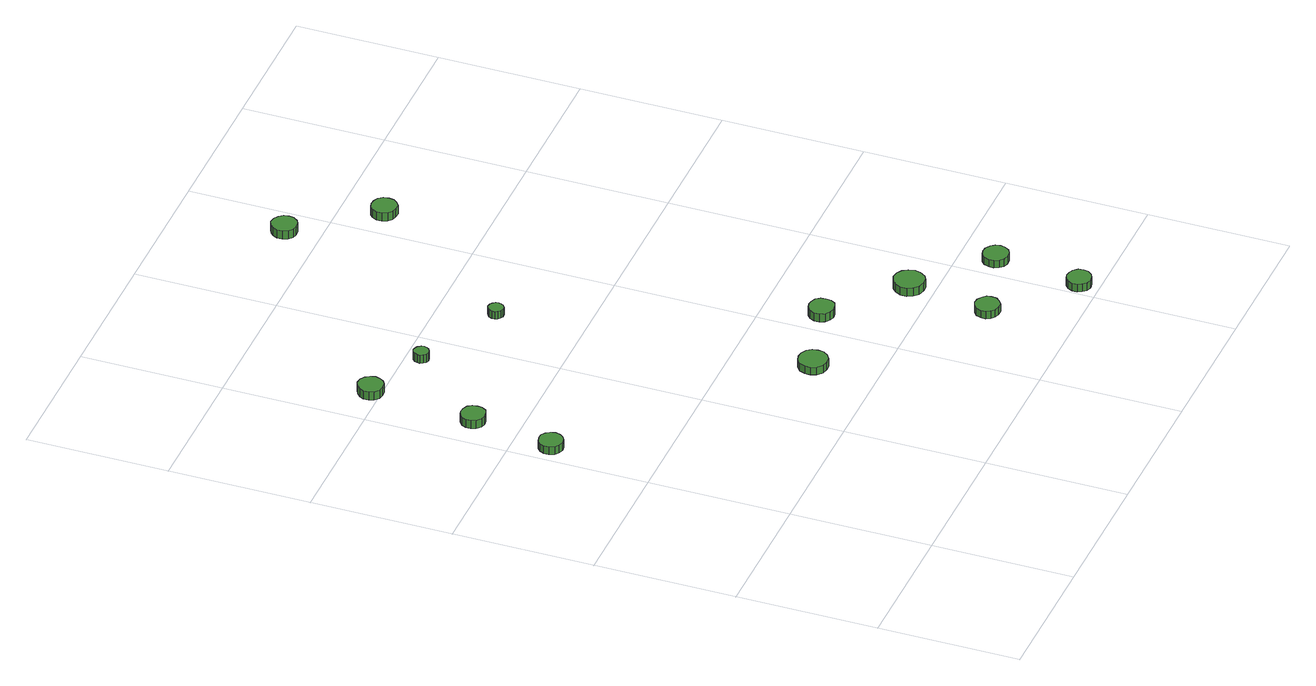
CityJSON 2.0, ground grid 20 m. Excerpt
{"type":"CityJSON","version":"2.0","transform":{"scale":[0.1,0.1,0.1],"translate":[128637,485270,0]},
"CityObjects":{
"tree1":{"type":"SolitaryVegetationObject","attributes":{"function":"something"},"geometry":[{"type":"MultiSurface","lod":"1","boundaries":[[[0,1,2,3,4,5,6,7,8,9,10,11,12,13,14]],[[15,16,17,18,19,20,21,22,23,24,25,26,27,28,29]],[[0,29,28,1]],[[1,28,27,2]],[[2,27,26,3]],[[3,26,25,4]],[[4,25,24,5]],[[5,24,23,6]],[[6,23,22,7]],[[7,22,21,8]],[[8,21,20,9]],[[9,20,19,10]],[[10,19,18,11]],[[11,18,17,12]],[[12,17,16,13]],[[13,16,15,14]],[[14,15,29,0]]]}]},
"tree2":{"type":"SolitaryVegetationObject","attributes":{"function":"something"},"geometry":[{"type":"MultiSurface","lod":"1","boundaries":[[[30,31,32,33,34,35,36,37,38,39,40,41,42,43,44]],[[45,46,47,48,49,50,51,52,53,54,55,56,57,58,59]],[[30,59,58,31]],[[31,58,57,32]],[[32,57,56,33]],[[33,56,55,34]],[[34,55,54,35]],[[35,54,53,36]],[[36,53,52,37]],[[37,52,51,38]],[[38,51,50,39]],[[39,50,49,40]],[[40,49,48,41]],[[41,48,47,42]],[[42,47,46,43]],[[43,46,45,44]],[[44,45,59,30]]]}]},
"tree3":{"type":"SolitaryVegetationObject","attributes":{"function":"something"},"geometry":[{"type":"MultiSurface","lod":"1","boundaries":[[[60,61,62,63,64,65,66,67,68,69,70,71,72,73,74]],[[75,76,77,78,79,80,81,82,83,84,85,86,87,88,89]],[[60,89,88,61]],[[61,88,87,62]],[[62,87,86,63]],[[63,86,85,64]],[[64,85,84,65]],[[65,84,83,66]],[[66,83,82,67]],[[67,82,81,68]],[[68,81,80,69]],[[69,80,79,70]],[[70,79,78,71]],[[71,78,77,72]],[[72,77,76,73]],[[73,76,75,74]],[[74,75,89,60]]]}]},
"tree4":{"type":"SolitaryVegetationObject","attributes":{"function":"something"},"geometry":[{"type":"MultiSurface","lod":"1","boundaries":[[[90,91,92,93,94,95,96,97,98,99,100,101,102,103,104]],[[105,106,107,108,109,110,111,112,113,114,115,116,117,118,119]],[[90,119,118,91]],[[91,118,117,92]],[[92,117,116,93]],[[93,116,115,94]],[[94,115,114,95]],[[95,114,113,96]],[[96,113,112,97]],[[97,112,111,98]],[[98,111,110,99]],[[99,110,109,100]],[[100,109,108,101]],[[101,108,107,102]],[[102,107,106,103]],[[103,106,105,104]],[[104,105,119,90]]]}]},
"tree5":{"type":"SolitaryVegetationObject","attributes":{"function":"something"},"geometry":[{"type":"MultiSurface","lod":"1","boundaries":[[[120,121,122,123,124,125,126,127,128,129,130,131,132,133,134]],[[135,136,137,138,139,140,141,142,143,144,145,146,147,148,149]],[[120,149,148,121]],[[121,148,147,122]],[[122,147,146,123]],[[123,146,145,124]],[[124,145,144,125]],[[125,144,143,126]],[[126,143,142,127]],[[127,142,141,128]],[[128,141,140,129]],[[129,140,139,130]],[[130,139,138,131]],[[131,138,137,132]],[[132,137,136,133]],[[133,136,135,134]],[[134,135,149,120]]]}]},
"tree6":{"type":"SolitaryVegetationObject","attributes":{"function":"something"},"geometry":[{"type":"MultiSurface","lod":"1","boundaries":[[[150,151,152,153,154,155,156,157,158,159,160,161,162,163,164]],[[165,166,167,168,169,170,171,172,173,174,175,176,177,178,179]],[[150,179,178,151]],[[151,178,177,152]],[[152,177,176,153]],[[153,176,175,154]],[[154,175,174,155]],[[155,174,173,156]],[[156,173,172,157]],[[157,172,171,158]],[[158,171,170,159]],[[159,170,169,160]],[[160,169,168,161]],[[161,168,167,162]],[[162,167,166,163]],[[163,166,165,164]],[[164,165,179,150]]]}]},
"tree7":{"type":"SolitaryVegetationObject","attributes":{"function":"something"},"geometry":[{"type":"MultiSurface","lod":"1","boundaries":[[[180,181,182,183,184,185,186,187,188,189,190,191,192,193,194]],[[195,196,197,198,199,200,201,202,203,204,205,206,207,208,209]],[[180,209,208,181]],[[181,208,207,182]],[[182,207,206,183]],[[183,206,205,184]],[[184,205,204,185]],[[185,204,203,186]],[[186,203,202,187]],[[187,202,201,188]],[[188,201,200,189]],[[189,200,199,190]],[[190,199,198,191]],[[191,198,197,192]],[[192,197,196,193]],[[193,196,195,194]],[[194,195,209,180]]]}]},
"tree8":{"type":"SolitaryVegetationObject","attributes":{"function":"something"},"geometry":[{"type":"MultiSurface","lod":"1","boundaries":[[[210,211,212,213,214,215,216,217,218,219,220,221,222,223,224]],[[225,226,227,228,229,230,231,232,233,234,235,236,237,238,239]],[[210,239,238,211]],[[211,238,237,212]],[[212,237,236,213]],[[213,236,235,214]],[[214,235,234,215]],[[215,234,233,216]],[[216,233,232,217]],[[217,232,231,218]],[[218,231,230,219]],[[219,230,229,220]],[[220,229,228,221]],[[221,228,227,222]],[[222,227,226,223]],[[223,226,225,224]],[[224,225,239,210]]]}]},
"tree9":{"type":"SolitaryVegetationObject","attributes":{"function":"something"},"geometry":[{"type":"MultiSurface","lod":"1","boundaries":[[[240,241,242,243,244,245,246,247,248,249,250,251,252,253,254]],[[255,256,257,258,259,260,261,262,263,264,265,266,267,268,269]],[[240,269,268,241]],[[241,268,267,242]],[[242,267,266,243]],[[243,266,265,244]],[[244,265,264,245]],[[245,264,263,246]],[[246,263,262,247]],[[247,262,261,248]],[[248,261,260,249]],[[249,260,259,250]],[[250,259,258,251]],[[251,258,257,252]],[[252,257,256,253]],[[253,256,255,254]],[[254,255,269,240]]]}]},
"tree10":{"type":"SolitaryVegetationObject","attributes":{"function":"something"},"geometry":[{"type":"MultiSurface","lod":"1","boundaries":[[[270,271,272,273,274,275,276,277,278,279,280,281,282,283,284]],[[285,286,287,288,289,290,291,292,293,294,295,296,297,298,299]],[[270,299,298,271]],[[271,298,297,272]],[[272,297,296,273]],[[273,296,295,274]],[[274,295,294,275]],[[275,294,293,276]],[[276,293,292,277]],[[277,292,291,278]],[[278,291,290,279]],[[279,290,289,280]],[[280,289,288,281]],[[281,288,287,282]],[[282,287,286,283]],[[283,286,285,284]],[[284,285,299,270]]]}]},
"tree11":{"type":"SolitaryVegetationObject","attributes":{"function":"something"},"geometry":[{"type":"MultiSurface","lod":"1","boundaries":[[[300,301,302,303,304,305,306,307,308,309,310,311,312,313,314]],[[315,316,317,318,319,320,321,322,323,324,325,326,327,328,329]],[[300,329,328,301]],[[301,328,327,302]],[[302,327,326,303]],[[303,326,325,304]],[[304,325,324,305]],[[305,324,323,306]],[[306,323,322,307]],[[307,322,321,308]],[[308,321,320,309]],[[309,320,319,310]],[[310,319,318,311]],[[311,318,317,312]],[[312,317,316,313]],[[313,316,315,314]],[[314,315,329,300]]]}]},
"tree12":{"type":"SolitaryVegetationObject","attributes":{"function":"something"},"geometry":[{"type":"MultiSurface","lod":"1","boundaries":[[[330,331,332,333,334,335,336,337,338,339,340,341,342,343,344]],[[345,346,347,348,349,350,351,352,353,354,355,356,357,358,359]],[[330,359,358,331]],[[331,358,357,332]],[[332,357,356,333]],[[333,356,355,334]],[[334,355,354,335]],[[335,354,353,336]],[[336,353,352,337]],[[337,352,351,338]],[[338,351,350,339]],[[339,350,349,340]],[[340,349,348,341]],[[341,348,347,342]],[[342,347,346,343]],[[343,346,345,344]],[[344,345,359,330]]]}]},
"tree13":{"type":"SolitaryVegetationObject","attributes":{"function":"something"},"geometry":[{"type":"MultiSurface","lod":"1","boundaries":[[[360,361,362,363,364,365,366,367,368,369,370,371,372,373,374]],[[375,376,377,378,379,380,381,382,383,384,385,386,387,388,389]],[[360,389,388,361]],[[361,388,387,362]],[[362,387,386,363]],[[363,386,385,364]],[[364,385,384,365]],[[365,384,383,366]],[[366,383,382,367]],[[367,382,381,368]],[[368,381,380,369]],[[369,380,379,370]],[[370,379,378,371]],[[371,378,377,372]],[[372,377,376,373]],[[373,376,375,374]],[[374,375,389,360]]]}]}
},
"vertices":[
[40,545,18],[38,552,18],[34,558,18],[28,562,18],[21,562,18],[14,560,18],[9,555,18],[6,549,18],[6,542,18],[9,535,18],[14,531,18],[21,528,18],[28,529,18],[34,533,18],[38,538,18],[38,538,6],[34,533,6],[28,529,6],[21,528,6],[14,531,6],[9,535,6],[6,542,6],[6,549,6],[9,555,6],[14,560,6],[21,562,6],[28,562,6],[34,558,6],[38,552,6],[40,545,6],
[58,662,19],[57,669,19],[53,675,19],[46,678,19],[39,679,19],[33,677,19],[27,672,19],[24,666,19],[24,659,19],[27,652,19],[33,647,19],[39,645,19],[46,646,19],[53,649,19],[57,655,19],[57,655,6],[53,649,6],[46,646,6],[39,645,6],[33,647,6],[27,652,6],[24,659,6],[24,666,6],[27,672,6],[33,677,6],[39,679,6],[46,678,6],[53,675,6],[57,669,6],[58,662,6],
[66,809,24],[64,816,24],[60,822,24],[54,826,24],[46,827,24],[39,824,24],[33,819,24],[30,813,24],[30,805,24],[33,798,24],[39,793,24],[46,791,24],[54,792,24],[60,796,24],[64,802,24],[64,802,11],[60,796,11],[54,792,11],[46,791,11],[39,793,11],[33,798,11],[30,805,11],[30,813,11],[33,819,11],[39,824,11],[46,827,11],[54,826,11],[60,822,11],[64,816,11],[66,809,11],
[154,774,23],[153,778,23],[150,782,23],[146,784,23],[142,785,23],[138,783,23],[135,780,23],[133,776,23],[133,772,23],[135,768,23],[138,765,23],[142,763,23],[146,764,23],[150,766,23],[153,770,23],[153,770,10],[150,766,10],[146,764,10],[142,763,10],[138,765,10],[135,768,10],[133,772,10],[133,776,10],[135,780,10],[138,783,10],[142,785,10],[146,784,10],[150,782,10],[153,778,10],[154,774,10],
[337,288,18],[336,296,18],[331,303,18],[323,307,18],[315,308,18],[307,306,18],[300,300,18],[297,292,18],[297,284,18],[300,276,18],[307,270,18],[315,268,18],[323,268,18],[331,273,18],[336,280,18],[336,280,6],[331,273,6],[323,268,6],[315,268,6],[307,270,6],[300,276,6],[297,284,6],[297,292,6],[300,300,6],[307,306,6],[315,308,6],[323,307,6],[331,303,6],[336,296,6],[337,288,6],
[294,722,13],[293,726,13],[290,730,13],[287,732,13],[282,733,13],[278,731,13],[275,728,13],[273,724,13],[273,720,13],[275,716,13],[278,713,13],[282,711,13],[287,712,13],[290,714,13],[293,718,13],[293,718,1],[290,714,1],[287,712,1],[282,711,1],[278,713,1],[275,716,1],[273,720,1],[273,724,1],[275,728,1],[278,731,1],[282,733,1],[287,732,1],[290,730,1],[293,726,1],[294,722,1],
[449,320,18],[448,327,18],[444,333,18],[437,336,18],[430,337,18],[423,335,18],[417,330,18],[414,323,18],[414,316,18],[417,309,18],[423,304,18],[430,302,18],[437,303,18],[444,306,18],[448,312,18],[448,312,5],[444,306,5],[437,303,5],[430,302,5],[423,304,5],[417,309,5],[414,316,5],[414,323,5],[417,330,5],[423,335,5],[430,337,5],[437,336,5],[444,333,5],[448,327,5],[449,320,5],
[530,117,19],[529,124,19],[524,129,19],[518,133,19],[511,134,19],[504,131,19],[499,127,19],[496,120,19],[496,113,19],[499,107,19],[504,102,19],[511,100,19],[518,100,19],[524,104,19],[529,110,19],[529,110,7],[524,104,7],[518,100,7],[511,100,7],[504,102,7],[499,107,7],[496,113,7],[496,120,7],[499,127,7],[504,131,7],[511,134,7],[518,133,7],[524,129,7],[529,124,7],[530,117,7],
[551,233,18],[549,242,18],[544,249,18],[537,254,18],[528,255,18],[519,252,18],[513,246,18],[509,238,18],[509,229,18],[513,221,18],[519,215,18],[528,212,18],[537,213,18],[544,217,18],[549,225,18],[549,225,5],[544,217,5],[537,213,5],[528,212,5],[519,215,5],[513,221,5],[509,229,5],[509,238,5],[513,246,5],[519,252,5],[528,255,5],[537,254,5],[544,249,5],[549,242,5],[551,233,5],
[631,26,18],[630,33,18],[625,39,18],[619,42,18],[612,43,18],[605,41,18],[600,36,18],[597,29,18],[597,22,18],[600,16,18],[605,11,18],[612,9,18],[619,10,18],[625,13,18],[630,19,18],[630,19,6],[625,13,6],[619,10,6],[612,9,6],[605,11,6],[600,16,6],[597,22,6],[597,29,6],[600,36,6],[605,41,6],[612,43,6],[619,42,6],[625,39,6],[630,33,6],[631,26,6],
[645,148,17],[643,155,17],[639,161,17],[632,165,17],[625,166,17],[618,164,17],[613,159,17],[610,152,17],[610,145,17],[613,138,17],[618,133,17],[625,131,17],[632,131,17],[639,135,17],[643,141,17],[643,141,5],[639,135,5],[632,131,5],[625,131,5],[618,133,5],[613,138,5],[610,145,5],[610,152,5],[613,159,5],[618,164,5],[625,166,5],[632,165,5],[639,161,5],[643,155,5],[645,148,5],
[379,1050,13],[378,1057,13],[373,1063,13],[367,1067,13],[359,1068,13],[352,1065,13],[347,1060,13],[344,1054,13],[344,1046,13],[347,1039,13],[352,1034,13],[359,1032,13],[367,1033,13],[373,1036,13],[378,1043,13],[378,1043,0],[373,1036,0],[367,1033,0],[359,1032,0],[352,1034,0],[347,1039,0],[344,1046,0],[344,1054,0],[347,1060,0],[352,1065,0],[359,1068,0],[367,1067,0],[373,1063,0],[378,1057,0],[379,1050,0],
[461,940,15],[460,948,15],[455,954,15],[449,957,15],[441,958,15],[434,956,15],[429,951,15],[426,944,15],[426,937,15],[429,930,15],[434,925,15],[441,923,15],[449,923,15],[455,927,15],[460,933,15],[460,933,2],[455,927,2],[449,923,2],[441,923,2],[434,925,2],[429,930,2],[426,937,2],[426,944,2],[429,951,2],[434,956,2],[441,958,2],[449,957,2],[455,954,2],[460,948,2],[461,940,2]
]}
